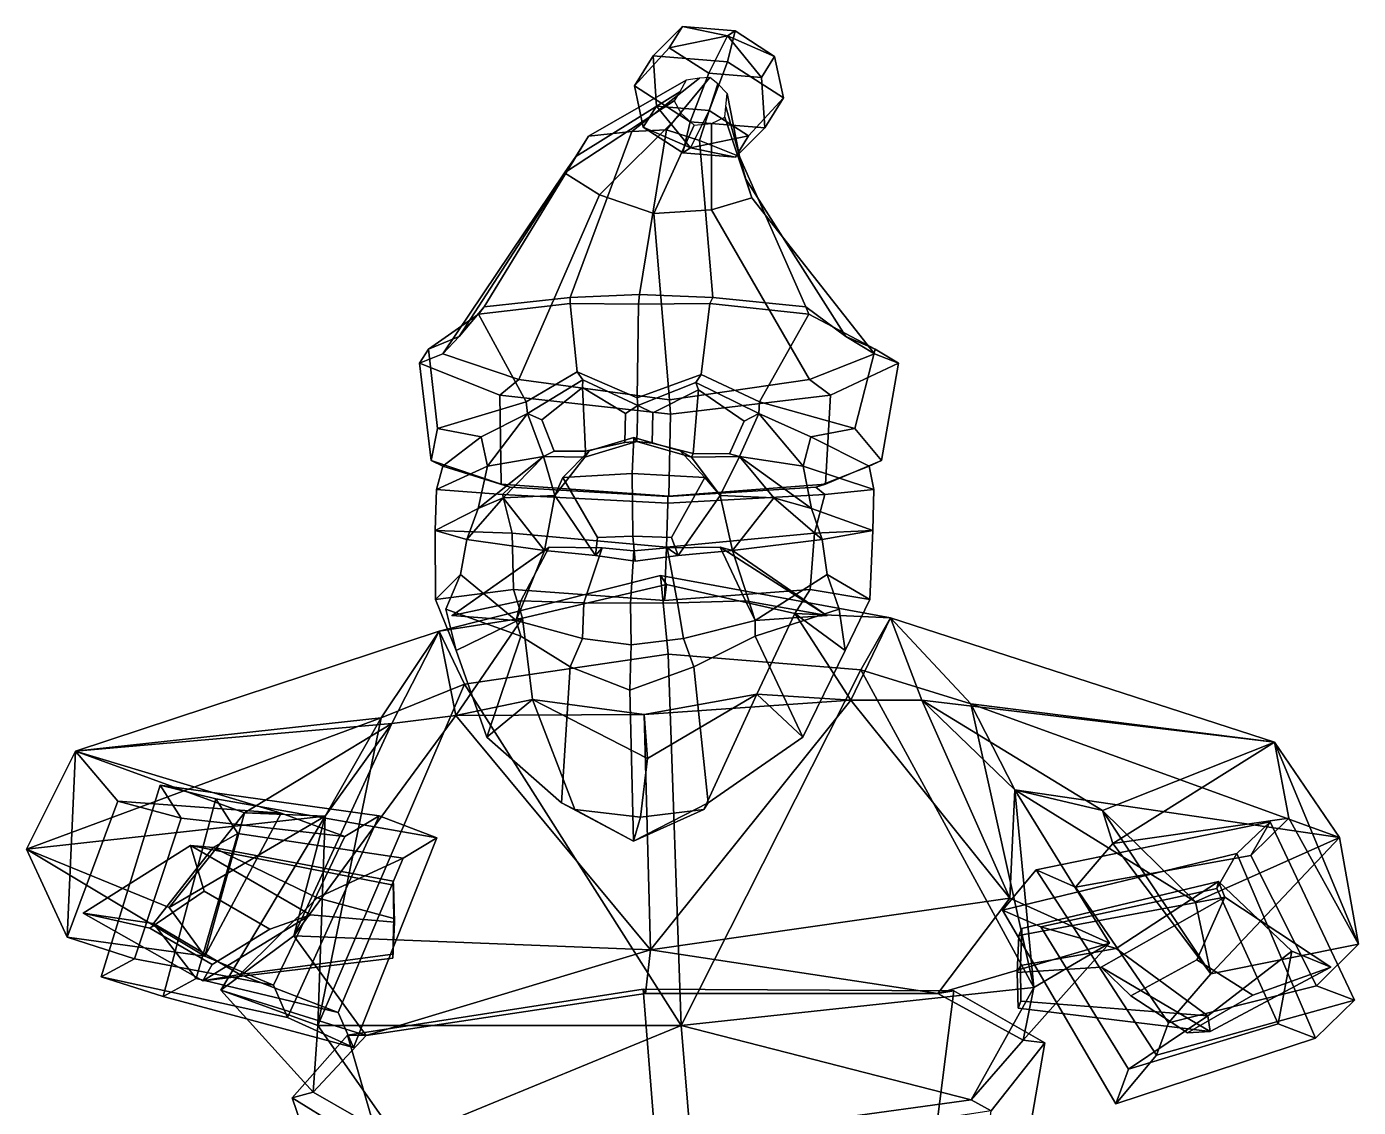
# Model space of a CAD drawing. Extents: x -190 to 191, y -180 to 292.
# Drawn here: x -190.3 to 190.6, y -17 to 292.2 of the extents above; entities that cross this region are included whole.
import ezdxf

# ---------------------------------------------------------------- set-up
doc = ezdxf.new("R2010")
doc.units = 0

msp = doc.modelspace()

# ---------------------------------------------------------------- linework, layer by layer
for p in [(-68.588181, 123.734978, 100.981934), (38.558422, 123.734947, 109.227936)]:
    msp.add_point(p)
for points in [[(-16.485807, 275.264557, -10.350306), (-6.52613, 286.107574, -5.259008), (-2.750013, 292.153656, -18.643955), (-11.145552, 283.815033, -29.279552)], [(-2.750013, 292.153656, -18.643955), (12.316326, 290.909241, -23.965483), (10.161469, 282.055145, -36.80526), (-11.145552, 283.815033, -29.279552)], [(-6.52613, 286.107574, -5.259008), (10.080648, 289.567993, -7.558569), (-2.750013, 292.153656, -18.643955)], [(4.764078, 278.817047, 2.804468), (10.080648, 289.567993, -7.558569), (-6.52613, 286.107574, -5.259008)], [(10.080648, 289.567993, -7.558569), (12.316326, 290.909241, -23.965483), (-2.750013, 292.153656, -18.643955)], [(4.764078, 278.817047, 2.804468), (19.830433, 277.572601, -2.517001), (10.080648, 289.567993, -7.558569)], [(10.080648, 289.567993, -7.558569), (23.60655, 283.618683, -15.901949), (12.316326, 290.909241, -23.965483)], [(19.830433, 277.572601, -2.517001), (23.60655, 283.618683, -15.901949), (10.080648, 289.567993, -7.558569)], [(23.60655, 283.618683, -15.901949), (26.128248, 271.744751, -25.401773), (10.161469, 282.055145, -36.80526), (12.316326, 290.909241, -23.965483)], [(-0.51902, 264.954163, 1.053153), (4.764078, 278.817047, 2.804468), (-6.52613, 286.107574, -5.259008), (-16.485807, 275.264557, -10.350306)], [(-16.485807, 275.264557, -10.350306), (-11.145552, 283.815033, -29.279552), (-10.187976, 269.436646, -33.235023), (-13.964092, 263.390564, -19.850073)], [(-10.187976, 269.436646, -33.235023), (-11.145552, 283.815033, -29.279552), (10.161469, 282.055145, -36.80526), (4.878365, 268.19223, -38.556549)], [(16.168585, 260.901703, -30.493015), (4.878365, 268.19223, -38.556549), (10.161469, 282.055145, -36.80526), (26.128248, 271.744751, -25.401773)], [(20.787991, 263.194244, -6.472525), (26.128248, 271.744751, -25.401773), (23.60655, 283.618683, -15.901949), (19.830433, 277.572601, -2.517001)], [(-0.51902, 264.954163, 1.053153), (20.787991, 263.194244, -6.472525), (19.830433, 277.572601, -2.517001), (4.764078, 278.817047, 2.804468)], [(-1.678452, 276.803223, -6.9691), (-3.543201, 273.55249, -9.311398), (-33.30032, 255.016174, 31.814571), (-29.674006, 260.812744, 43.505539)], [(2.109085, 277.448181, -5.532021), (-1.678452, 276.803223, -6.9691), (-29.674006, 260.812744, 43.505539), (-17.244303, 262.198517, 50.122219)], [(5.041794, 277.590668, -4.618195), (2.109085, 277.448181, -5.532021), (-17.244303, 262.198517, 50.122219), (-7.316545, 262.649231, 54.219414)], [(-0.51902, 264.954163, 1.053153), (-16.485807, 275.264557, -10.350306), (-13.964092, 263.390564, -19.850073), (-2.673885, 256.100037, -11.786597)], [(5.041794, 277.590668, -4.618195), (-7.316545, 262.649231, 54.219414), (2.079768, 259.611053, 51.825737), (7.329347, 275.75769, -4.98893)], [(7.329347, 275.75769, -4.98893), (2.079768, 259.611053, 51.825737), (13.598842, 255.018631, 47.320263), (10.011405, 273.017731, -5.752944)], [(-3.543201, 273.55249, -9.311398), (-5.126469, 270.955933, -11.209023), (-36.518196, 250.379593, 22.358332), (-33.30032, 255.016174, 31.814571)], [(-5.126469, 270.955933, -11.209023), (-3.118184, 267.266205, -12.69403), (-26.500452, 244.084686, 14.275056), (-36.518196, 250.379593, 22.358332)], [(10.011405, 273.017731, -5.752944), (13.598842, 255.018631, 47.320263), (15.349551, 248.502075, 36.10331), (9.59922, 269.296631, -7.944125)], [(20.787991, 263.194244, -6.472525), (12.392468, 254.855606, -17.108067), (16.168585, 260.901703, -30.493015), (26.128248, 271.744751, -25.401773)], [(-3.118184, 267.266205, -12.69403), (0.607206, 264.012207, -13.447679), (-10.969497, 238.667969, 9.603601), (-26.500452, 244.084686, 14.275056)], [(-13.964092, 263.390564, -19.850073), (-10.187976, 269.436646, -33.235023), (-0.438233, 257.441284, -28.19346)], [(-0.438233, 257.441284, -28.19346), (-10.187976, 269.436646, -33.235023), (4.878365, 268.19223, -38.556549)], [(-0.438233, 257.441284, -28.19346), (4.878365, 268.19223, -38.556549), (16.168585, 260.901703, -30.493015)], [(9.59922, 269.296631, -7.944125), (15.349551, 248.502075, 36.10331), (17.054497, 243.20636, 27.081041), (9.345819, 266.269409, -9.703398)], [(-2.673885, 256.100037, -11.786597), (-13.964092, 263.390564, -19.850073), (-0.438233, 257.441284, -28.19346)], [(5.542129, 264.461761, -11.793054), (5.557801, 239.79216, 17.101156), (-10.969497, 238.667969, 9.603601), (0.607206, 264.012207, -13.447679)], [(-0.51902, 264.954163, 1.053153), (-2.673885, 256.100037, -11.786597), (12.392468, 254.855606, -17.108067), (20.787991, 263.194244, -6.472525)], [(9.345819, 266.269409, -9.703398), (17.054497, 243.20636, 27.081041), (5.557801, 239.79216, 17.101156), (5.542129, 264.461761, -11.793054)], [(-66.661865, 203.544479, 47.815594), (-59.469555, 212.046097, 76.094162), (-29.674006, 260.812744, 43.505539), (-33.30032, 255.016174, 31.814571)], [(-59.469555, 212.046097, 76.094162), (-34.863342, 214.635681, 91.119293), (-17.244303, 262.198517, 50.122219), (-29.674006, 260.812744, 43.505539)], [(-15.061978, 215.554688, 100.280693), (-7.316545, 262.649231, 54.219414), (-17.244303, 262.198517, 50.122219), (-34.863342, 214.635681, 91.119293)], [(-15.061978, 215.554688, 100.280693), (5.908024, 214.635681, 94.25705), (2.079768, 259.611053, 51.825737), (-7.316545, 262.649231, 54.219414)], [(12.392468, 254.855606, -17.108067), (-0.438233, 257.441284, -28.19346), (16.168585, 260.901703, -30.493015)], [(32.523533, 212.046097, 83.173958), (13.598842, 255.018631, 47.320263), (2.079768, 259.611053, 51.825737), (5.908024, 214.635681, 94.25705)], [(-2.673885, 256.100037, -11.786597), (-0.438233, 257.441284, -28.19346), (12.392468, 254.855606, -17.108067)], [(-71.330154, 198.566422, 24.04748), (-66.661865, 203.544479, 47.815594), (-33.30032, 255.016174, 31.814571), (-36.518196, 250.379593, 22.358332)], [(43.958164, 203.544479, 56.328918), (15.349551, 248.502075, 36.10331), (13.598842, 255.018631, 47.320263), (32.523533, 212.046097, 83.173958)], [(-49.555218, 191.192535, 4.866914), (-71.330154, 198.566422, 24.04748), (-36.518196, 250.379593, 22.358332), (-26.500452, 244.084686, 14.275056)], [(52.208336, 198.566422, 33.555012), (17.054497, 243.20636, 27.081041), (15.349551, 248.502075, 36.10331), (43.958164, 203.544479, 56.328918)], [(-6.498913, 185.376129, -10.985657), (-49.555218, 191.192535, 4.866914), (-26.500452, 244.084686, 14.275056), (-10.969497, 238.667969, 9.603601)], [(33.624699, 191.192535, 11.268446), (5.557801, 239.79216, 17.101156), (17.054497, 243.20636, 27.081041), (52.208336, 198.566422, 33.555012)], [(-6.498913, 185.376129, -10.985657), (-10.969497, 238.667969, 9.603601), (5.557801, 239.79216, 17.101156), (33.624699, 191.192535, 11.268446)], [(-34.866055, 212.932709, 96.388008), (-34.863342, 214.635681, 91.119293), (-59.469555, 212.046097, 76.094162), (-61.132259, 209.92569, 80.970276)], [(-15.36896, 212.737045, 104.269531), (-15.061978, 215.554688, 100.280693), (-34.863342, 214.635681, 91.119293), (-34.866055, 212.932709, 96.388008)], [(-15.36896, 212.737045, 104.269531), (5.104516, 212.932709, 99.464149), (5.908024, 214.635681, 94.25705), (-15.061978, 215.554688, 100.280693)], [(5.104516, 212.932709, 99.464149), (33.420544, 209.92569, 88.247063), (32.523533, 212.046097, 83.173958), (5.908024, 214.635681, 94.25705)], [(-61.132259, 209.92569, 80.970276), (-59.469555, 212.046097, 76.094162), (-66.661865, 203.544479, 47.815594), (-75.350647, 199.876419, 48.971039)], [(-47.489697, 184.826004, 90.970055), (-61.132259, 209.92569, 80.970276), (-75.350647, 199.876419, 48.971039), (-72.810432, 177.171371, 70.459106)], [(-32.918354, 193.430649, 102.815521), (-34.866055, 212.932709, 96.388008), (-61.132259, 209.92569, 80.970276), (-47.489697, 184.826004, 90.970055)], [(-15.752565, 186.008087, 109.25399), (-15.36896, 212.737045, 104.269531), (-34.866055, 212.932709, 96.388008), (-32.918354, 193.430649, 102.815521)], [(-15.752565, 186.008087, 109.25399), (2.601018, 192.686081, 105.694839), (5.104516, 212.932709, 99.464149), (-15.36896, 212.737045, 104.269531)], [(2.601018, 192.686081, 105.694839), (19.306894, 184.826004, 96.110733), (33.420544, 209.92569, 88.247063), (5.104516, 212.932709, 99.464149)], [(19.306894, 184.826004, 96.110733), (46.56955, 177.171371, 79.646591), (52.367821, 199.876419, 58.800259), (33.420544, 209.92569, 88.247063)], [(33.420544, 209.92569, 88.247063), (52.367821, 199.876419, 58.800259), (43.958164, 203.544479, 56.328918), (32.523533, 212.046097, 83.173958)], [(-75.350647, 199.876419, 48.971039), (-66.661865, 203.544479, 47.815594), (-71.330154, 198.566422, 24.04748), (-77.989182, 195.881577, 22.315601)], [(52.367821, 199.876419, 58.800259), (59.053936, 195.881577, 32.86245), (52.208336, 198.566422, 33.555012), (43.958164, 203.544479, 56.328918)], [(-72.810432, 177.171371, 70.459106), (-75.350647, 199.876419, 48.971039), (-77.989182, 195.881577, 22.315601), (-74.620667, 168.101227, 32.398361)], [(-77.989182, 195.881577, 22.315601), (-71.330154, 198.566422, 24.04748), (-49.555218, 191.192535, 4.866914), (-55.010605, 186.758392, 1.306857)], [(59.053936, 195.881577, 32.86245), (39.560581, 186.758362, 8.585062), (33.624699, 191.192535, 11.268446), (52.208336, 198.566422, 33.555012)], [(46.56955, 177.171371, 79.646591), (54.182289, 168.101227, 42.311047), (59.053936, 195.881577, 32.86245), (52.367821, 199.876419, 58.800259)], [(-74.620667, 168.101227, 32.398361), (-77.989182, 195.881577, 22.315601), (-55.010605, 186.758392, 1.306857), (-54.57851, 161.31044, 7.74823)], [(54.182289, 168.101227, 42.311047), (38.147961, 161.31044, 14.884466), (39.560581, 186.758362, 8.585062), (59.053936, 195.881577, 32.86245)], [(-55.010605, 186.758392, 1.306857), (-49.555218, 191.192535, 4.866914), (-6.498913, 185.376129, -10.985657), (-6.193466, 181.299545, -14.954564)], [(-32.918354, 193.430649, 102.815521), (-47.489697, 184.826004, 90.970055), (-47.091164, 181.488129, 89.733078), (-31.215916, 191.14418, 101.817375)], [(-31.303814, 188.968414, 99.474037), (-31.215916, 191.14418, 101.817375), (-47.091164, 181.488129, 89.733078), (-42.950588, 179.650452, 90.071999)], [(-15.752565, 186.008087, 109.25399), (-32.918354, 193.430649, 102.815521), (-31.215916, 191.14418, 101.817375), (-15.546455, 183.788086, 106.575836)], [(-31.303814, 188.968414, 99.474037), (-19.03175, 181.513763, 103.588959), (-15.546455, 183.788086, 106.575836), (-31.215916, 191.14418, 101.817375)], [(-15.752565, 186.008087, 109.25399), (-15.546455, 183.788086, 106.575836), (1.071352, 190.399612, 104.447952), (2.601018, 192.686081, 105.694839)], [(39.560581, 186.758362, 8.585062), (-6.193466, 181.299545, -14.954564), (-6.498913, 185.376129, -10.985657), (33.624699, 191.192535, 11.268446)], [(2.601018, 192.686081, 105.694839), (1.071352, 190.399612, 104.447952), (19.102327, 181.488129, 94.827332), (19.306894, 184.826004, 96.110733)], [(-54.57851, 161.31044, 7.74823), (-55.010605, 186.758392, 1.306857), (-6.193466, 181.299545, -14.954564), (-6.675904, 157.822083, -8.685897)], [(-30.50367, 170.695068, 101.187302), (-31.303814, 188.968414, 99.474037), (-42.950588, 179.650452, 90.071999), (-39.457111, 170.726257, 95.133179)], [(-19.03175, 181.513763, 103.588959), (-31.303814, 188.968414, 99.474037), (-30.50367, 170.695068, 101.187302), (-19.223566, 173.244293, 106.08139)], [(1.789538, 188.294617, 101.941223), (1.071352, 190.399612, 104.447952), (-15.546455, 183.788086, 106.575836), (-11.190782, 181.653137, 104.354874)], [(-11.190782, 181.653137, 104.354874), (-11.40341, 173.058823, 107.117706), (0.341045, 170.027588, 103.028549), (1.789538, 188.294617, 101.941223)], [(38.147961, 161.31044, 14.884466), (-6.675904, 157.822083, -8.685897), (-6.193466, 181.299545, -14.954564), (39.560581, 186.758362, 8.585062)], [(0.341045, 170.027588, 103.028549), (10.696632, 169.920593, 97.230438), (14.910486, 179.352264, 91.94873), (1.789538, 188.294617, 101.941223)], [(1.789538, 188.294617, 101.941223), (14.910486, 179.352264, 91.94873), (19.102327, 181.488129, 94.827332), (1.071352, 190.399612, 104.447952)], [(-60.354076, 174.80542, 72.417297), (-47.091164, 181.488129, 89.733078), (-47.489697, 184.826004, 90.970055), (-72.810432, 177.171371, 70.459106)], [(-19.223566, 173.244293, 106.08139), (-15.783866, 173.538803, 109.660698), (-15.546455, 183.788086, 106.575836), (-19.03175, 181.513763, 103.588959)], [(-11.40341, 173.058823, 107.117706), (-11.190782, 181.653137, 104.354874), (-15.546455, 183.788086, 106.575836), (-15.783866, 173.538803, 109.660698)], [(33.960243, 174.80542, 79.675735), (46.56955, 177.171371, 79.646591), (19.306894, 184.826004, 96.110733), (19.102327, 181.488129, 94.827332)], [(-58.479401, 166.464355, 74.621994), (-47.091164, 181.488129, 89.733078), (-60.354076, 174.80542, 72.417297)], [(-42.483845, 169.19223, 96.254333), (-47.091164, 181.488129, 89.733078), (-58.479401, 166.464355, 74.621994)], [(-39.457111, 170.726257, 95.133179), (-42.950588, 179.650452, 90.071999), (-47.091164, 181.488129, 89.733078), (-42.483845, 169.19223, 96.254333)], [(10.696632, 169.920593, 97.230438), (13.55142, 169.19223, 100.566803), (19.102327, 181.488129, 94.827332), (14.910486, 179.352264, 91.94873)], [(13.55142, 169.19223, 100.566803), (31.770292, 166.464355, 81.567619), (19.102327, 181.488129, 94.827332)], [(31.770292, 166.464355, 81.567619), (33.960243, 174.80542, 79.675735), (19.102327, 181.488129, 94.827332)], [(-72.810432, 177.171371, 70.459106), (-74.620667, 168.101227, 32.398361), (-71.340134, 166.446945, 34.282185), (-60.354076, 174.80542, 72.417297)], [(46.56955, 177.171371, 79.646591), (33.960243, 174.80542, 79.675735), (50.652145, 166.446945, 43.670719), (54.182289, 168.101227, 42.311047)], [(-60.354076, 174.80542, 72.417297), (-71.340134, 166.446945, 34.282185), (-73.086082, 159.808105, 36.711155), (-58.479401, 166.464355, 74.621994)], [(-17.146051, 164.384995, 130.839767), (-16.660419, 174.607895, 124.529625), (-29.437275, 170.867538, 120.577789), (-36.938995, 163.165527, 122.768188)], [(-16.660419, 174.607895, 124.529625), (-15.783866, 173.538803, 109.660698), (-30.671419, 169.036514, 103.809898), (-29.437275, 170.867538, 120.577789)], [(-30.50367, 170.695068, 101.187302), (-30.671419, 169.036514, 103.809898), (-15.783866, 173.538803, 109.660698), (-19.223566, 173.244293, 106.08139)], [(-17.146051, 164.384995, 130.839767), (3.648875, 163.165527, 125.891846), (-3.429342, 170.867538, 122.579361), (-16.660419, 174.607895, 124.529625)], [(-16.660419, 174.607895, 124.529625), (-3.429342, 170.867538, 122.579361), (-0.176376, 169.036514, 106.156807), (-15.783866, 173.538803, 109.660698)], [(0.341045, 170.027588, 103.028549), (-11.40341, 173.058823, 107.117706), (-15.783866, 173.538803, 109.660698), (-0.176376, 169.036514, 106.156807)], [(33.960243, 174.80542, 79.675735), (31.770292, 166.464355, 81.567619), (52.005852, 159.808105, 46.338234), (50.652145, 166.446945, 43.670719)], [(-74.620667, 168.101227, 32.398361), (-54.57851, 161.31044, 7.74823), (-52.010033, 160.452469, 9.197155), (-71.340134, 166.446945, 34.282185)], [(-61.163986, 154.360748, 76.625603), (-42.483845, 169.19223, 96.254333), (-58.479401, 166.464355, 74.621994)], [(-54.072922, 157.395233, 101.014656), (-42.483845, 169.19223, 96.254333), (-61.163986, 154.360748, 76.625603)], [(-54.072922, 157.395233, 101.014656), (-39.234203, 158.031601, 105.225456), (-42.483845, 169.19223, 96.254333)], [(-30.50367, 170.695068, 101.187302), (-39.457111, 170.726257, 95.133179), (-42.483845, 169.19223, 96.254333), (-30.671419, 169.036514, 103.809898)], [(-39.234203, 158.031601, 105.225456), (-30.671419, 169.036514, 103.809898), (-42.483845, 169.19223, 96.254333)], [(-36.938995, 163.165527, 122.768188), (-29.437275, 170.867538, 120.577789), (-30.671419, 169.036514, 103.809898), (-39.234203, 158.031601, 105.225456)], [(3.648875, 163.165527, 125.891846), (8.068974, 158.031601, 108.865906), (-0.176376, 169.036514, 106.156807), (-3.429342, 170.867538, 122.579361)], [(0.341045, 170.027588, 103.028549), (-0.176376, 169.036514, 106.156807), (13.55142, 169.19223, 100.566803), (10.696632, 169.920593, 97.230438)], [(8.068974, 158.031601, 108.865906), (13.55142, 169.19223, 100.566803), (-0.176376, 169.036514, 106.156807)], [(23.377262, 157.395233, 106.975227), (13.55142, 169.19223, 100.566803), (8.068974, 158.031601, 108.865906)], [(23.377262, 157.395233, 106.975227), (34.116692, 154.360718, 83.958405), (13.55142, 169.19223, 100.566803)], [(34.116692, 154.360718, 83.958405), (31.770292, 166.464355, 81.567619), (13.55142, 169.19223, 100.566803)], [(54.182289, 168.101227, 42.311047), (50.652145, 166.446945, 43.670719), (35.388023, 160.452469, 15.923315), (38.147961, 161.31044, 14.884466)], [(-58.479401, 166.464355, 74.621994), (-73.086082, 159.808105, 36.711155), (-73.460846, 147.997192, 41.287388), (-61.163986, 154.360748, 76.625603)], [(-73.086082, 159.808105, 36.711155), (-71.340134, 166.446945, 34.282185), (-52.010033, 160.452469, 9.197155), (-54.244781, 158.341904, 7.098169)], [(-16.928146, 146.38324, 128.008377), (-17.146051, 164.384995, 130.839767), (-36.938995, 163.165527, 122.768188), (-27.09771, 146.011047, 121.794609)], [(-16.928146, 146.38324, 128.008377), (-5.927548, 146.011047, 123.423874), (3.648875, 163.165527, 125.891846), (-17.146051, 164.384995, 130.839767)], [(31.770292, 166.464355, 81.567619), (34.116692, 154.360718, 83.958405), (51.675976, 147.997162, 50.917927), (52.005852, 159.808105, 46.338234)], [(52.005852, 159.808105, 46.338234), (37.917618, 158.341904, 14.190993), (35.388023, 160.452469, 15.923315), (50.652145, 166.446945, 43.670719)], [(-54.57851, 161.31044, 7.74823), (-6.675904, 157.822083, -8.685897), (-6.969421, 157.718796, -4.872029), (-52.010033, 160.452469, 9.197155)], [(-54.244781, 158.341904, 7.098169), (-52.010033, 160.452469, 9.197155), (-6.969421, 157.718796, -4.872029), (-6.987471, 155.814148, -4.637506)], [(-27.09771, 146.011047, 121.794609), (-36.938995, 163.165527, 122.768188), (-39.234203, 158.031601, 105.225456), (-27.632526, 140.851593, 109.219582)], [(37.917618, 158.341904, 14.190993), (-6.987471, 155.814148, -4.637506), (-6.969421, 157.718796, -4.872029), (35.388023, 160.452469, 15.923315)], [(38.147961, 161.31044, 14.884466), (35.388023, 160.452469, 15.923315), (-6.969421, 157.718796, -4.872029), (-6.675904, 157.822083, -8.685897)], [(-5.927548, 146.011047, 123.423874), (-4.007243, 140.851593, 111.037788), (8.068974, 158.031601, 108.865906), (3.648875, 163.165527, 125.891846)], [(-73.460846, 147.997192, 41.287388), (-73.086082, 159.808105, 36.711155), (-54.244781, 158.341904, 7.098169), (-51.462837, 147.313812, 7.909588)], [(-64.410675, 145.488251, 77.526604), (-54.072922, 157.395233, 101.014656), (-61.163986, 154.360748, 76.625603)], [(-42.204208, 142.304993, 101.601295), (-54.072922, 157.395233, 101.014656), (-64.410675, 145.488251, 77.526604)], [(-51.462837, 147.313812, 7.909588), (-54.244781, 158.341904, 7.098169), (-6.987471, 155.814148, -4.637506), (-7.293035, 143.256683, -0.667142)], [(-42.204208, 142.304993, 101.601295), (-39.234203, 158.031601, 105.225456), (-54.072922, 157.395233, 101.014656)], [(-27.632526, 140.851593, 109.219582), (-39.234203, 158.031601, 105.225456), (-42.204208, 142.304993, 101.601295)], [(35.044277, 147.313797, 14.567182), (-7.293035, 143.256683, -0.667142), (-6.987471, 155.814148, -4.637506), (37.917618, 158.341904, 14.190993)], [(-4.007243, 140.851593, 111.037788), (11.558551, 142.304993, 105.738876), (8.068974, 158.031601, 108.865906)], [(11.558551, 142.304993, 105.738876), (23.377262, 157.395233, 106.975227), (8.068974, 158.031601, 108.865906)], [(11.558551, 142.304993, 105.738876), (37.187286, 145.488251, 85.345581), (23.377262, 157.395233, 106.975227)], [(37.187286, 145.488251, 85.345581), (34.116692, 154.360718, 83.958405), (23.377262, 157.395233, 106.975227)], [(51.675976, 147.997162, 50.917927), (35.044277, 147.313797, 14.567182), (37.917618, 158.341904, 14.190993), (52.005852, 159.808105, 46.338234)], [(-61.163986, 154.360748, 76.625603), (-73.460846, 147.997192, 41.287388), (-64.410675, 145.488251, 77.526604)], [(34.116692, 154.360718, 83.958405), (37.187286, 145.488251, 85.345581), (51.675976, 147.997162, 50.917927)], [(-66.229797, 135.438751, 79.54187), (-64.410675, 145.488251, 77.526604), (-73.460846, 147.997192, 41.287388), (-73.415359, 128.343887, 46.572121)], [(-73.415359, 128.343887, 46.572121), (-73.460846, 147.997192, 41.287388), (-51.462837, 147.313812, 7.909588), (-51.121853, 131.201889, 14.15309)], [(-66.229797, 135.438751, 79.54187), (-50.334621, 122.285919, 111.53418), (-42.204208, 142.304993, 101.601295), (-64.410675, 145.488251, 77.526604)], [(-51.121853, 131.201889, 14.15309), (-51.462837, 147.313812, 7.909588), (-7.293035, 143.256683, -0.667142), (-7.878724, 127.971474, 6.943161)], [(-16.928146, 146.38324, 128.008377), (-27.09771, 146.011047, 121.794609), (-27.632526, 140.851593, 109.219582), (-16.32052, 139.246841, 116.633835)], [(-16.928146, 146.38324, 128.008377), (-16.32052, 139.246841, 116.633835), (-4.007243, 140.851593, 111.037788), (-5.927548, 146.011047, 123.423874)], [(33.751965, 131.201889, 20.684984), (-7.878724, 127.971474, 6.943161), (-7.293035, 143.256683, -0.667142), (35.044277, 147.313797, 14.567182)], [(38.676613, 135.438751, 87.615471), (37.187286, 145.488251, 85.345581), (11.558551, 142.304993, 105.738876), (18.073347, 122.285919, 116.798866)], [(50.822395, 128.343887, 56.133469), (33.751965, 131.201889, 20.684984), (35.044277, 147.313797, 14.567182), (51.675976, 147.997162, 50.917927)], [(38.676613, 135.438751, 87.615471), (50.822395, 128.343887, 56.133469), (51.675976, 147.997162, 50.917927), (37.187286, 145.488251, 85.345581)], [(-49.004509, 127.948181, 121.141281), (-40.879219, 143.278595, 116.246239), (-68.588181, 123.734978, 100.981934)], [(-40.879219, 143.278595, 116.246239), (-42.204208, 142.304993, 101.601295), (-68.588181, 123.734978, 100.981934)], [(-68.588181, 123.734978, 100.981934), (-42.204208, 142.304993, 101.601295), (-50.334621, 122.285919, 111.53418)], [(-25.750889, 143.055862, 117.577354), (-40.879219, 143.278595, 116.246239), (-49.004509, 127.948181, 121.141281), (-30.94796, 127.341309, 131.771286)], [(-40.879219, 143.278595, 116.246239), (-25.750889, 143.055862, 117.577354), (-27.632526, 140.851593, 109.219582), (-42.204208, 142.304993, 101.601295)], [(-30.94796, 127.341309, 131.771286), (-17.620955, 127.265205, 133.531342), (-16.682344, 142.200272, 121.335289), (-25.750889, 143.055862, 117.577354)], [(-16.682344, 142.200272, 121.335289), (-16.32052, 139.246841, 116.633835), (-27.632526, 140.851593, 109.219582), (-25.750889, 143.055862, 117.577354)], [(-4.181573, 127.341309, 133.831223), (-7.145574, 143.055832, 119.009224), (-16.682344, 142.200272, 121.335289), (-17.620955, 127.265205, 133.531342)], [(-16.682344, 142.200272, 121.335289), (-7.145574, 143.055832, 119.009224), (-4.007243, 140.851593, 111.037788), (-16.32052, 139.246841, 116.633835)], [(-7.145574, 143.055832, 119.009224), (-4.181573, 127.341309, 133.831223), (15.288882, 127.948181, 126.089302), (8.008286, 143.278595, 120.008621)], [(8.008286, 143.278595, 120.008621), (11.558551, 142.304993, 105.738876), (-4.007243, 140.851593, 111.037788), (-7.145574, 143.055832, 119.009224)], [(15.288882, 127.948181, 126.089302), (38.558422, 123.734947, 109.227936), (8.008286, 143.278595, 120.008621)], [(8.008286, 143.278595, 120.008621), (38.558422, 123.734947, 109.227936), (11.558551, 142.304993, 105.738876)], [(38.558422, 123.734947, 109.227936), (18.073347, 122.285919, 116.798866), (11.558551, 142.304993, 105.738876)], [(-67.445969, 113.696251, 54.223175), (-70.468407, 125.574608, 84.482933), (-66.229797, 135.438751, 79.54187), (-73.415359, 128.343887, 46.572121)], [(-9.064426, 135.204926, -6.84698), (-6.844251, 112.697403, -57.90633), (-65.05883, 104.101624, -51.999722), (-72.323448, 119.253632, -7.756098)], [(-9.064426, 135.204926, -6.84698), (-72.323448, 119.253632, -7.756098), (-48.519485, 122.98764, 26.879608), (-7.307779, 132.568924, 5.117648)], [(-66.229797, 135.438751, 79.54187), (-70.468407, 125.574608, 84.482933), (-48.971802, 117.845268, 103.025139), (-50.334621, 122.285919, 111.53418)], [(-9.064426, 135.204926, -6.84698), (56.717133, 123.032654, -7.08414), (48.243851, 108.196487, -49.478008), (-6.844251, 112.697403, -57.90633)], [(-7.307779, 132.568924, 5.117648), (29.336107, 124.334335, 29.920103), (56.717133, 123.032654, -7.08414), (-9.064426, 135.204926, -6.84698)], [(38.676613, 135.438751, 87.615471), (18.073347, 122.285919, 116.798866), (18.028576, 117.845268, 108.181488), (42.109264, 125.574608, 93.146919)], [(43.752575, 113.696251, 62.781025), (50.822395, 128.343887, 56.133469), (38.676613, 135.438751, 87.615471), (42.109264, 125.574608, 93.146919)], [(-67.445969, 113.696251, 54.223175), (-73.415359, 128.343887, 46.572121), (-51.121853, 131.201889, 14.15309), (-48.519485, 122.98764, 26.879608)], [(-48.519485, 122.98764, 26.879608), (-51.121853, 131.201889, 14.15309), (-7.878724, 127.971474, 6.943161), (-7.307779, 132.568924, 5.117648)], [(29.336107, 124.334335, 29.920103), (-7.307779, 132.568924, 5.117648), (-7.878724, 127.971474, 6.943161), (33.751965, 131.201889, 20.684984)], [(43.752575, 113.696251, 62.781025), (29.336107, 124.334335, 29.920103), (33.751965, 131.201889, 20.684984), (50.822395, 128.343887, 56.133469)], [(-50.334621, 122.285919, 111.53418), (-49.004509, 127.948181, 121.141281), (-68.588181, 123.734978, 100.981934)], [(-30.94796, 127.341309, 131.771286), (-49.004509, 127.948181, 121.141281), (-50.334621, 122.285919, 111.53418), (-31.3349, 117.150772, 123.311844)], [(-17.620955, 127.265205, 133.531342), (-30.94796, 127.341309, 131.771286), (-31.3349, 117.150772, 123.311844), (-17.38797, 115.307487, 130.503983)], [(-17.620955, 127.265205, 133.531342), (-17.38797, 115.307487, 130.503983), (-2.504779, 117.150772, 125.530609), (-4.181573, 127.341309, 133.831223)], [(-4.181573, 127.341309, 133.831223), (-2.504779, 117.150772, 125.530609), (18.073347, 122.285919, 116.798866), (15.288882, 127.948181, 126.089302)], [(18.073347, 122.285919, 116.798866), (38.558422, 123.734947, 109.227936), (15.288882, 127.948181, 126.089302)], [(-72.323448, 119.253632, -7.756098), (-67.592903, 95.099121, 46.816879), (-48.519485, 122.98764, 26.879608)], [(-48.971802, 117.845268, 103.025139), (-70.468407, 125.574608, 84.482933), (-67.445969, 113.696251, 54.223175), (-58.721783, 88.966705, 76.567657)], [(-67.592903, 95.099121, 46.816879), (-45.618919, 99.728104, 57.156609), (-48.519485, 122.98764, 26.879608)], [(-58.721783, 88.966705, 76.567657), (-67.445969, 113.696251, 54.223175), (-48.519485, 122.98764, 26.879608), (-45.618919, 99.728104, 57.156609)], [(-34.899532, 109.046043, 126.779137), (-31.3349, 117.150772, 123.311844), (-50.334621, 122.285919, 111.53418), (-48.971802, 117.845268, 103.025139)], [(0.487329, 109.046043, 129.502518), (18.028576, 117.845268, 108.181488), (18.073347, 122.285919, 116.798866), (-2.504779, 117.150772, 125.530609)], [(18.028576, 117.845268, 108.181488), (31.712103, 88.966705, 83.527458), (43.752575, 113.696251, 62.781025), (42.109264, 125.574608, 93.146919)], [(31.712103, 88.966705, 83.527458), (18.479012, 101.262238, 60.620228), (29.336107, 124.334335, 29.920103), (43.752575, 113.696251, 62.781025)], [(45.423225, 99.488564, 49.522144), (29.336107, 124.334335, 29.920103), (18.479012, 101.262238, 60.620228)], [(56.717133, 123.032654, -7.08414), (29.336107, 124.334335, 29.920103), (45.423225, 99.488564, 49.522144)], [(65.744217, 99.542976, 35.778839), (56.717133, 123.032654, -7.08414), (45.423225, 99.488564, 49.522144)], [(79.689476, 98.474342, -39.714062), (48.243851, 108.196487, -49.478008), (56.717133, 123.032654, -7.08414)], [(65.744217, 99.542976, 35.778839), (166.597595, 87.522644, 41.817268), (56.717133, 123.032654, -7.08414)], [(79.689476, 98.474342, -39.714062), (56.717133, 123.032654, -7.08414), (166.597595, 87.522644, 41.817268)], [(-85.921753, 92.819427, 33.070652), (-72.323448, 119.253632, -7.756098), (-176.361771, 84.942284, 21.193136)], [(-88.959335, 94.441292, -42.522224), (-176.361771, 84.942284, 21.193136), (-72.323448, 119.253632, -7.756098)], [(-88.959335, 94.441292, -42.522224), (-72.323448, 119.253632, -7.756098), (-65.05883, 104.101624, -51.999722)], [(-85.921753, 92.819427, 33.070652), (-67.592903, 95.099121, 46.816879), (-72.323448, 119.253632, -7.756098)], [(-37.317558, 70.169388, 115.309639), (-34.899532, 109.046043, 126.779137), (-48.971802, 117.845268, 103.025139), (-58.721783, 88.966705, 76.567657)], [(-17.818371, 102.388939, 136.096527), (-17.38797, 115.307487, 130.503983), (-31.3349, 117.150772, 123.311844), (-34.899532, 109.046043, 126.779137)], [(-17.818371, 102.388939, 136.096527), (0.487329, 109.046043, 129.502518), (-2.504779, 117.150772, 125.530609), (-17.38797, 115.307487, 130.503983)], [(4.631875, 70.169388, 118.538071), (31.712103, 88.966705, 83.527458), (18.028576, 117.845268, 108.181488), (0.487329, 109.046043, 129.502518)], [(-3.14786, 6.492843, -110.376633), (-65.05883, 104.101624, -51.999722), (-6.844251, 112.697403, -57.90633)], [(-3.14786, 6.492843, -110.376633), (-6.844251, 112.697403, -57.90633), (48.243851, 108.196487, -49.478008)], [(-16.768806, 59.155895, 122.458733), (-17.818371, 102.388939, 136.096527), (-34.899532, 109.046043, 126.779137), (-37.317558, 70.169388, 115.309639)], [(-16.768806, 59.155895, 122.458733), (4.631875, 70.169388, 118.538071), (0.487329, 109.046043, 129.502518), (-17.818371, 102.388939, 136.096527)], [(97.746277, 17.28809, -71.528702), (-3.14786, 6.492843, -110.376633), (48.243851, 108.196487, -49.478008)], [(97.746277, 17.28809, -71.528702), (48.243851, 108.196487, -49.478008), (79.689476, 98.474342, -39.714062)], [(-107.045639, 6.476397, -78.082779), (-65.05883, 104.101624, -51.999722), (-3.14786, 6.492843, -110.376633)], [(-107.045639, 6.476397, -78.082779), (-88.959335, 94.441292, -42.522224), (-65.05883, 104.101624, -51.999722)], [(-13.717264, 95.442169, 52.961575), (-45.618919, 99.728104, 57.156609), (-67.592903, 95.099121, 46.816879)], [(-37.317558, 70.169388, 115.309639), (-58.721783, 88.966705, 76.567657), (-45.618919, 99.728104, 57.156609), (-33.574169, 68.213181, 99.240776)], [(-33.574169, 68.213181, 99.240776), (-45.618919, 99.728104, 57.156609), (-12.784242, 82.795059, 70.68428), (-14.778588, 66.005569, 96.598328)], [(-12.784242, 82.795059, 70.68428), (-45.618919, 99.728104, 57.156609), (-13.717264, 95.442169, 52.961575)], [(3.39132, 68.213181, 102.08564), (-14.778588, 66.005569, 96.598328), (-12.784242, 82.795059, 70.68428), (18.479012, 101.262238, 60.620228)], [(-12.784242, 82.795059, 70.68428), (-13.717264, 95.442169, 52.961575), (18.479012, 101.262238, 60.620228)], [(-13.717264, 95.442169, 52.961575), (45.423225, 99.488564, 49.522144), (18.479012, 101.262238, 60.620228)], [(-11.936422, 28.079865, 117.768265), (45.423225, 99.488564, 49.522144), (-13.717264, 95.442169, 52.961575)], [(-11.936422, 28.079865, 117.768265), (90.916153, 42.917534, 87.996124), (45.423225, 99.488564, 49.522144)], [(4.631875, 70.169388, 118.538071), (3.39132, 68.213181, 102.08564), (18.479012, 101.262238, 60.620228), (31.712103, 88.966705, 83.527458)], [(90.916153, 42.917534, 87.996124), (65.744217, 99.542976, 35.778839), (45.423225, 99.488564, 49.522144)], [(90.916153, 42.917534, 87.996124), (92.302956, 73.879021, -3.78782), (65.744217, 99.542976, 35.778839)], [(92.302956, 73.879021, -3.78782), (117.400185, 67.954865, 52.13633), (65.744217, 99.542976, 35.778839)], [(65.744217, 99.542976, 35.778839), (117.400185, 67.954865, 52.13633), (166.597595, 87.522644, 41.817268)], [(-11.936422, 28.079865, 117.768265), (-13.717264, 95.442169, 52.961575), (-67.592903, 95.099121, 46.816879)], [(97.746277, 17.28809, -71.528702), (79.689476, 98.474342, -39.714062), (92.302956, 73.879021, -3.78782)], [(79.689476, 98.474342, -39.714062), (166.597595, 87.522644, 41.817268), (185.215866, 60.18346, 14.050455)], [(92.302956, 73.879021, -3.78782), (79.689476, 98.474342, -39.714062), (185.215866, 60.18346, 14.050455)], [(-88.959335, 94.441292, -42.522224), (-190.340546, 56.865894, -7.974724), (-176.361771, 84.942284, 21.193136)], [(-104.907707, 66.321693, -9.703355), (-190.340546, 56.865894, -7.974724), (-88.959335, 94.441292, -42.522224)], [(-85.921753, 92.819427, 33.070652), (-176.361771, 84.942284, 21.193136), (-127.979416, 67.327843, 36.556629)], [(-104.907707, 66.321693, -9.703355), (-85.921753, 92.819427, 33.070652), (-127.979416, 67.327843, 36.556629)], [(-11.936422, 28.079865, 117.768265), (-67.592903, 95.099121, 46.816879), (-113.875763, 32.105839, 81.442047)], [(-113.875763, 32.105839, 81.442047), (-67.592903, 95.099121, 46.816879), (-85.921753, 92.819427, 33.070652)], [(-113.875763, 32.105839, 81.442047), (-85.921753, 92.819427, 33.070652), (-104.907707, 66.321693, -9.703355)], [(-107.045639, 6.476397, -78.082779), (-104.907707, 66.321693, -9.703355), (-88.959335, 94.441292, -42.522224)], [(-178.784836, 31.686735, 71.952271), (-176.361771, 84.942284, 21.193136), (-190.340546, 56.865894, -7.974724)], [(-178.784836, 31.686735, 71.952271), (-164.212204, 70.615799, 72.777252), (-176.361771, 84.942284, 21.193136)], [(-117.49485, 67.21286, 44.185463), (-127.979416, 67.327843, 36.556629), (-176.361771, 84.942284, 21.193136)], [(-117.49485, 67.21286, 44.185463), (-176.361771, 84.942284, 21.193136), (-164.212204, 70.615799, 72.777252)], [(120.371834, 58.470901, 70.068047), (166.597595, 87.522644, 41.817268), (117.400185, 67.954865, 52.13633)], [(120.371834, 58.470901, 70.068047), (170.635513, 65.734627, 90.645363), (166.597595, 87.522644, 41.817268)], [(190.565964, 29.734797, 81.533478), (185.215866, 60.18346, 14.050455), (166.597595, 87.522644, 41.817268)], [(190.565964, 29.734797, 81.533478), (166.597595, 87.522644, 41.817268), (170.635513, 65.734627, 90.645363)], [(-151.252731, 14.797405, 136.165436), (-136.196152, 71.280273, 140.010437), (-152.176147, 75.171776, 110.914246), (-169.05983, 20.374046, 107.596283)], [(-169.05983, 20.374046, 107.596283), (-152.176147, 75.171776, 110.914246), (-146.11116, 65.718964, 105.006866), (-159.53508, 25.555702, 103.198563)], [(-89.550995, 66.460526, 71.5756), (-152.176147, 75.171776, 110.914246), (-136.196152, 71.280273, 140.010437), (-73.022079, 60.143009, 100.723824)], [(-89.550995, 66.460526, 71.5756), (-99.301125, 60.469707, 75.910164), (-146.11116, 65.718964, 105.006866), (-152.176147, 75.171776, 110.914246)], [(90.916153, 42.917534, 87.996124), (119.395981, 29.974691, 0.115197), (92.302956, 73.879021, -3.78782)], [(119.395981, 29.974691, 0.115197), (97.746277, 17.28809, -71.528702), (92.302956, 73.879021, -3.78782)], [(143.977432, 41.844872, 21.370272), (117.400185, 67.954865, 52.13633), (92.302956, 73.879021, -3.78782)], [(143.977432, 41.844872, 21.370272), (92.302956, 73.879021, -3.78782), (185.215866, 60.18346, 14.050455)], [(-159.53508, 25.555702, 103.198563), (-146.11116, 65.718964, 105.006866), (-164.212204, 70.615799, 72.777252), (-178.784836, 31.686735, 71.952271)], [(-164.212204, 70.615799, 72.777252), (-146.11116, 65.718964, 105.006866), (-99.301125, 60.469707, 75.910164), (-117.49485, 67.21286, 44.185463)], [(-151.252731, 14.797405, 136.165436), (-141.884186, 19.933865, 131.849503), (-129.910736, 61.336224, 133.852386), (-136.196152, 71.280273, 140.010437)], [(-73.022079, 60.143009, 100.723824), (-136.196152, 71.280273, 140.010437), (-129.910736, 61.336224, 133.852386), (-82.618546, 54.286591, 104.999794)], [(-16.768806, 59.155895, 122.458733), (-37.317558, 70.169388, 115.309639), (-33.574169, 68.213181, 99.240776)], [(-16.768806, 59.155895, 122.458733), (3.39132, 68.213181, 102.08564), (4.631875, 70.169388, 118.538071)], [(-149.5439, 40.164749, 3.601768), (-190.340546, 56.865894, -7.974724), (-104.907707, 66.321693, -9.703355)], [(-149.5439, 40.164749, 3.601768), (-104.907707, 66.321693, -9.703355), (-127.979416, 67.327843, 36.556629)], [(-139.330215, 26.316181, 47.197102), (-149.5439, 40.164749, 3.601768), (-127.979416, 67.327843, 36.556629)], [(-139.330215, 26.316181, 47.197102), (-127.979416, 67.327843, 36.556629), (-117.49485, 67.21286, 44.185463)], [(-117.49485, 67.21286, 44.185463), (-99.301125, 60.469707, 75.910164), (-119.697449, 18.001001, 77.683609), (-139.330215, 26.316181, 47.197102)], [(-113.875763, 32.105839, 81.442047), (-104.907707, 66.321693, -9.703355), (-134.762634, 16.556746, -8.018795)], [(-134.762634, 16.556746, -8.018795), (-104.907707, 66.321693, -9.703355), (-107.045639, 6.476397, -78.082779)], [(-115.683075, 8.715169, 73.0355), (-119.697449, 18.001001, 77.683609), (-99.301125, 60.469707, 75.910164), (-89.550995, 66.460526, 71.5756)], [(-115.683075, 8.715169, 73.0355), (-89.550995, 66.460526, 71.5756), (-73.022079, 60.143009, 100.723824), (-96.858482, 0.147377, 101.369751)], [(-16.768806, 59.155895, 122.458733), (-33.574169, 68.213181, 99.240776), (-14.778588, 66.005569, 96.598328)], [(-16.768806, 59.155895, 122.458733), (-14.778588, 66.005569, 96.598328), (3.39132, 68.213181, 102.08564)], [(170.635513, 65.734627, 90.645363), (120.371834, 58.470901, 70.068047), (109.617706, 46.071278, 103.083069), (159.785522, 55.109627, 124.415611)], [(148.381775, 21.211344, 63.18552), (117.400185, 67.954865, 52.13633), (143.977432, 41.844872, 21.370272)], [(148.381775, 21.211344, 63.18552), (120.371834, 58.470901, 70.068047), (117.400185, 67.954865, 52.13633)], [(178.602402, 17.830294, 114.350952), (190.565964, 29.734797, 81.533478), (170.635513, 65.734627, 90.645363), (159.785522, 55.109627, 124.415611)], [(-154.100388, 35.60017, 121.168587), (-137.007477, 57.409184, 121.603394), (-129.910736, 61.336224, 133.852386), (-141.884186, 19.933865, 131.849503)], [(-107.272217, 42.976475, 114.966026), (-82.618546, 54.286591, 104.999794), (-129.910736, 61.336224, 133.852386), (-137.007477, 57.409184, 121.603394)], [(98.415009, 50.9673, 101.390862), (88.734894, 39.482117, 131.674805), (155.828796, 55.654503, 161.092499), (165.35289, 64.674995, 130.586517)], [(98.415009, 50.9673, 101.390862), (165.35289, 64.674995, 130.586517), (159.785522, 55.109627, 124.415611), (109.617706, 46.071278, 103.083069)], [(178.330826, 2.803298, 146.309311), (189.474808, 13.689194, 116.264473), (165.35289, 64.674995, 130.586517), (155.828796, 55.654503, 161.092499)], [(189.474808, 13.689194, 116.264473), (178.602402, 17.830294, 114.350952), (159.785522, 55.109627, 124.415611), (165.35289, 64.674995, 130.586517)], [(-174.166702, 38.57132, 156.582169), (-143.450089, 57.98288, 156.921295), (-137.007477, 57.409184, 121.603394), (-154.100388, 35.60017, 121.168587)], [(-155.118423, 34.274082, 215.290329), (-139.531509, 44.843166, 226.537186), (-143.450089, 57.98288, 156.921295), (-174.166702, 38.57132, 156.582169)], [(-120.797928, 34.026588, 226.534836), (-109.152077, 38.071796, 171.456696), (-143.450089, 57.98288, 156.921295), (-139.531509, 44.843166, 226.537186)], [(-85.445961, 46.627785, 171.786072), (-85.483322, 47.731224, 158.500549), (-137.007477, 57.409184, 121.603394), (-143.450089, 57.98288, 156.921295)], [(-85.114555, 35.997028, 171.596436), (-85.445961, 46.627785, 171.786072), (-143.450089, 57.98288, 156.921295), (-109.152077, 38.071796, 171.456696)], [(-85.280388, 37.103168, 158.292603), (-107.272217, 42.976475, 114.966026), (-137.007477, 57.409184, 121.603394), (-85.483322, 47.731224, 158.500549)], [(-96.858482, 0.147377, 101.369751), (-73.022079, 60.143009, 100.723824), (-82.618546, 54.286591, 104.999794), (-101.207222, 10.169728, 106.396004)], [(120.371834, 58.470901, 70.068047), (148.381775, 21.211344, 63.18552), (136.235367, 7.184064, 94.996902), (109.617706, 46.071278, 103.083069)], [(148.381775, 21.211344, 63.18552), (143.977432, 41.844872, 21.370272), (185.215866, 60.18346, 14.050455)], [(148.381775, 21.211344, 63.18552), (185.215866, 60.18346, 14.050455), (190.565964, 29.734797, 81.533478)], [(-139.330215, 26.316181, 47.197102), (-178.784836, 31.686735, 71.952271), (-190.340546, 56.865894, -7.974724)], [(-139.330215, 26.316181, 47.197102), (-190.340546, 56.865894, -7.974724), (-149.5439, 40.164749, 3.601768)], [(-129.360977, 21.020016, 115.418495), (-101.207222, 10.169728, 106.396004), (-82.618546, 54.286591, 104.999794), (-107.272217, 42.976475, 114.966026)], [(88.734894, 39.482117, 131.674805), (99.756783, 34.701519, 133.35585), (150.074783, 45.600189, 154.639984), (155.828796, 55.654503, 161.092499)], [(178.330826, 2.803298, 146.309311), (155.828796, 55.654503, 161.092499), (150.074783, 45.600189, 154.639984), (167.632507, 6.914535, 144.442596)], [(132.872391, -2.045599, 89.736046), (121.148819, -15.990003, 119.272385), (88.734894, 39.482117, 131.674805), (98.415009, 50.9673, 101.390862)], [(132.872391, -2.045599, 89.736046), (98.415009, 50.9673, 101.390862), (109.617706, 46.071278, 103.083069), (136.235367, 7.184064, 94.996902)], [(-85.114555, 35.997028, 171.596436), (-85.280388, 37.103168, 158.292603), (-85.483322, 47.731224, 158.500549), (-85.445961, 46.627785, 171.786072)], [(93.486412, 32.184513, 179.138519), (152.394852, 43.199924, 168.448212), (150.532883, 47.667465, 134.491943), (94.280258, 34.227146, 166.01387)], [(93.884483, 23.648815, 164.851913), (94.280258, 34.227146, 166.01387), (150.532883, 47.667465, 134.491943), (121.252602, 28.524561, 130.420914)], [(121.252602, 28.524561, 130.420914), (150.532883, 47.667465, 134.491943), (150.074783, 45.600189, 154.639984), (99.756783, 34.701519, 133.35585)], [(171.513107, 27.761238, 133.459061), (167.632507, 6.914535, 144.442596), (150.074783, 45.600189, 154.639984), (150.532883, 47.667465, 134.491943)], [(182.683426, 23.14595, 168.026627), (171.513107, 27.761238, 133.459061), (150.532883, 47.667465, 134.491943), (152.394852, 43.199924, 168.448212)], [(-137.295578, 23.877451, 226.889618), (-120.797928, 34.026588, 226.534836), (-139.531509, 44.843166, 226.537186), (-155.118423, 34.274082, 215.290329)], [(-85.63102, 26.840395, 158.148499), (-129.360977, 21.020016, 115.418495), (-107.272217, 42.976475, 114.966026), (-85.280388, 37.103168, 158.292603)], [(70.324188, 15.628243, 104.0196), (90.916153, 42.917534, 87.996124), (-11.936422, 28.079865, 117.768265)], [(70.324188, 15.628243, 104.0196), (119.395981, 29.974691, 0.115197), (90.916153, 42.917534, 87.996124)], [(92.961395, 21.605215, 177.987686), (116.989761, 23.119272, 179.316605), (152.394852, 43.199924, 168.448212), (93.486412, 32.184513, 179.138519)], [(125.481705, 14.901686, 234.405029), (144.379303, 25.247221, 236.368713), (152.394852, 43.199924, 168.448212), (116.989761, 23.119272, 179.316605)], [(160.348114, 15.140437, 225.066895), (182.683426, 23.14595, 168.026627), (152.394852, 43.199924, 168.448212), (144.379303, 25.247221, 236.368713)], [(-139.955414, 19.255247, 156.007645), (-174.166702, 38.57132, 156.582169), (-154.100388, 35.60017, 121.168587), (-129.360977, 21.020016, 115.418495)], [(-137.295578, 23.877451, 226.889618), (-155.118423, 34.274082, 215.290329), (-174.166702, 38.57132, 156.582169), (-139.955414, 19.255247, 156.007645)], [(121.148819, -15.990003, 119.272385), (124.795815, -6.026908, 124.957077), (99.756783, 34.701519, 133.35585), (88.734894, 39.482117, 131.674805)], [(-129.360977, 21.020016, 115.418495), (-154.100388, 35.60017, 121.168587), (-141.884186, 19.933865, 131.849503), (-101.207222, 10.169728, 106.396004)], [(-137.295578, 23.877451, 226.889618), (-139.955414, 19.255247, 156.007645), (-109.152077, 38.071796, 171.456696), (-120.797928, 34.026588, 226.534836)], [(-85.581741, 25.733484, 171.474655), (-85.114555, 35.997028, 171.596436), (-109.152077, 38.071796, 171.456696), (-139.955414, 19.255247, 156.007645)], [(-85.581741, 25.733484, 171.474655), (-85.63102, 26.840395, 158.148499), (-85.280388, 37.103168, 158.292603), (-85.114555, 35.997028, 171.596436)], [(147.521088, 9.192658, 129.922531), (121.252602, 28.524561, 130.420914), (99.756783, 34.701519, 133.35585), (124.795815, -6.026908, 124.957077)], [(-139.330215, 26.316181, 47.197102), (-119.697449, 18.001001, 77.683609), (-159.53508, 25.555702, 103.198563), (-178.784836, 31.686735, 71.952271)], [(-93.23214, 3.643566, 97.445137), (-113.875763, 32.105839, 81.442047), (-134.762634, 16.556746, -8.018795)], [(-93.23214, 3.643566, 97.445137), (-11.936422, 28.079865, 117.768265), (-113.875763, 32.105839, 81.442047)], [(92.961395, 21.605215, 177.987686), (93.486412, 32.184513, 179.138519), (94.280258, 34.227146, 166.01387), (93.884483, 23.648815, 164.851913)], [(-85.581741, 25.733484, 171.474655), (-139.955414, 19.255247, 156.007645), (-129.360977, 21.020016, 115.418495), (-85.63102, 26.840395, 158.148499)], [(-93.23214, 3.643566, 97.445137), (-13.307405, 15.618941, 135.994278), (-11.936422, 28.079865, 117.768265)], [(70.324188, 15.628243, 104.0196), (-11.936422, 28.079865, 117.768265), (-13.307405, 15.618941, 135.994278)], [(70.324188, 15.628243, 104.0196), (94.656296, 2.287243, 16.822424), (119.395981, 29.974691, 0.115197)], [(94.044456, 13.417206, 163.815475), (93.884483, 23.648815, 164.851913), (121.252602, 28.524561, 130.420914), (147.521088, 9.192658, 129.922531)], [(94.656296, 2.287243, 16.822424), (97.746277, 17.28809, -71.528702), (119.395981, 29.974691, 0.115197)], [(147.521088, 9.192658, 129.922531), (124.795815, -6.026908, 124.957077), (167.632507, 6.914535, 144.442596), (171.513107, 27.761238, 133.459061)], [(148.381775, 21.211344, 63.18552), (190.565964, 29.734797, 81.533478), (178.602402, 17.830294, 114.350952), (136.235367, 7.184064, 94.996902)], [(148.212585, 4.729302, 163.911728), (147.521088, 9.192658, 129.922531), (171.513107, 27.761238, 133.459061), (182.683426, 23.14595, 168.026627)], [(-115.683075, 8.715169, 73.0355), (-169.05983, 20.374046, 107.596283), (-159.53508, 25.555702, 103.198563), (-119.697449, 18.001001, 77.683609)], [(93.236397, 11.368503, 176.979614), (92.961395, 21.605215, 177.987686), (93.884483, 23.648815, 164.851913), (94.044456, 13.417206, 163.815475)], [(93.236397, 11.368503, 176.979614), (148.212585, 4.729302, 163.911728), (116.989761, 23.119272, 179.316605), (92.961395, 21.605215, 177.987686)], [(141.725067, 4.368595, 234.737656), (125.481705, 14.901686, 234.405029), (116.989761, 23.119272, 179.316605), (148.212585, 4.729302, 163.911728)], [(141.725067, 4.368595, 234.737656), (160.348114, 15.140437, 225.066895), (144.379303, 25.247221, 236.368713), (125.481705, 14.901686, 234.405029)], [(141.725067, 4.368595, 234.737656), (148.212585, 4.729302, 163.911728), (182.683426, 23.14595, 168.026627), (160.348114, 15.140437, 225.066895)], [(-115.683075, 8.715169, 73.0355), (-96.858482, 0.147377, 101.369751), (-151.252731, 14.797405, 136.165436), (-169.05983, 20.374046, 107.596283)], [(-96.858482, 0.147377, 101.369751), (-101.207222, 10.169728, 106.396004), (-141.884186, 19.933865, 131.849503), (-151.252731, 14.797405, 136.165436)], [(-93.23214, 3.643566, 97.445137), (-134.762634, 16.556746, -8.018795), (-108.338509, -12.587306, 8.662648)], [(-108.338509, -12.587306, 8.662648), (-134.762634, 16.556746, -8.018795), (-107.045639, 6.476397, -78.082779)], [(-9.455982, -40.472363, 158.069321), (-13.966896, 16.809544, 150.590515), (-98.584663, 3.713038, 107.256683), (-82.467949, -51.708069, 115.074036)], [(-13.966896, 16.809544, 150.590515), (-13.307405, 15.618941, 135.994278), (-93.23214, 3.643566, 97.445137), (-98.584663, 3.713038, 107.256683)], [(-9.455982, -40.472363, 158.069321), (67.583664, -40.712963, 121.105659), (74.836761, 16.420572, 114.227699), (-13.966896, 16.809544, 150.590515)], [(-13.966896, 16.809544, 150.590515), (74.836761, 16.420572, 114.227699), (70.324188, 15.628243, 104.0196), (-13.307405, 15.618941, 135.994278)], [(79.806183, -14.765065, -76.848404), (-3.14786, 6.492843, -110.376633), (97.746277, 17.28809, -71.528702)], [(74.836761, 16.420572, 114.227699), (67.583664, -40.712963, 121.105659), (90.93235, -55.819061, 23.998215), (100.918381, 1.514732, 17.23011)], [(100.918381, 1.514732, 17.23011), (94.656296, 2.287243, 16.822424), (70.324188, 15.628243, 104.0196), (74.836761, 16.420572, 114.227699)], [(94.656296, 2.287243, 16.822424), (79.806183, -14.765065, -76.848404), (97.746277, 17.28809, -71.528702)], [(132.872391, -2.045599, 89.736046), (136.235367, 7.184064, 94.996902), (178.602402, 17.830294, 114.350952), (189.474808, 13.689194, 116.264473)], [(93.236397, 11.368503, 176.979614), (94.044456, 13.417206, 163.815475), (147.521088, 9.192658, 129.922531), (148.212585, 4.729302, 163.911728)], [(132.872391, -2.045599, 89.736046), (189.474808, 13.689194, 116.264473), (178.330826, 2.803298, 146.309311), (121.148819, -15.990003, 119.272385)], [(-108.338509, -12.587306, 8.662648), (-107.045639, 6.476397, -78.082779), (-83.750145, -26.749743, -83.422874)], [(-83.750145, -26.749743, -83.422874), (-107.045639, 6.476397, -78.082779), (-3.14786, 6.492843, -110.376633)], [(-83.750145, -26.749743, -83.422874), (-3.14786, 6.492843, -110.376633), (-0.469678, -25.841702, -114.997223)], [(79.806183, -14.765065, -76.848404), (-0.469678, -25.841702, -114.997223), (-3.14786, 6.492843, -110.376633)], [(121.148819, -15.990003, 119.272385), (178.330826, 2.803298, 146.309311), (167.632507, 6.914535, 144.442596), (124.795815, -6.026908, 124.957077)], [(-98.584663, 3.713038, 107.256683), (-114.407784, -14.263399, 8.574654), (-95.558144, -69.484245, 16.501863), (-82.467949, -51.708069, 115.074036)], [(-114.407784, -14.263399, 8.574654), (-98.584663, 3.713038, 107.256683), (-93.23214, 3.643566, 97.445137), (-108.338509, -12.587306, 8.662648)], [(90.93235, -55.819061, 23.998215), (78.298317, -75.057404, -83.275185), (85.551422, -17.923866, -90.153152), (100.918381, 1.514732, 17.23011)], [(85.551422, -17.923866, -90.153152), (79.806183, -14.765065, -76.848404), (94.656296, 2.287243, 16.822424), (100.918381, 1.514732, 17.23011)], [(-87.87001, -30.631401, -97.124161), (-114.407784, -14.263399, 8.574654), (-108.338509, -12.587306, 8.662648), (-83.750145, -26.749743, -83.422874)], [(-95.558144, -69.484245, 16.501863), (-114.407784, -14.263399, 8.574654), (-87.87001, -30.631401, -97.124161), (-71.753288, -86.052505, -89.306808)], [(85.551422, -17.923866, -90.153152), (0.918245, -30.907946, -133.487396), (-0.469678, -25.841702, -114.997223), (79.806183, -14.765065, -76.848404)]]:
    msp.add_3dface(points)

doc.saveas('drawing.dxf')
